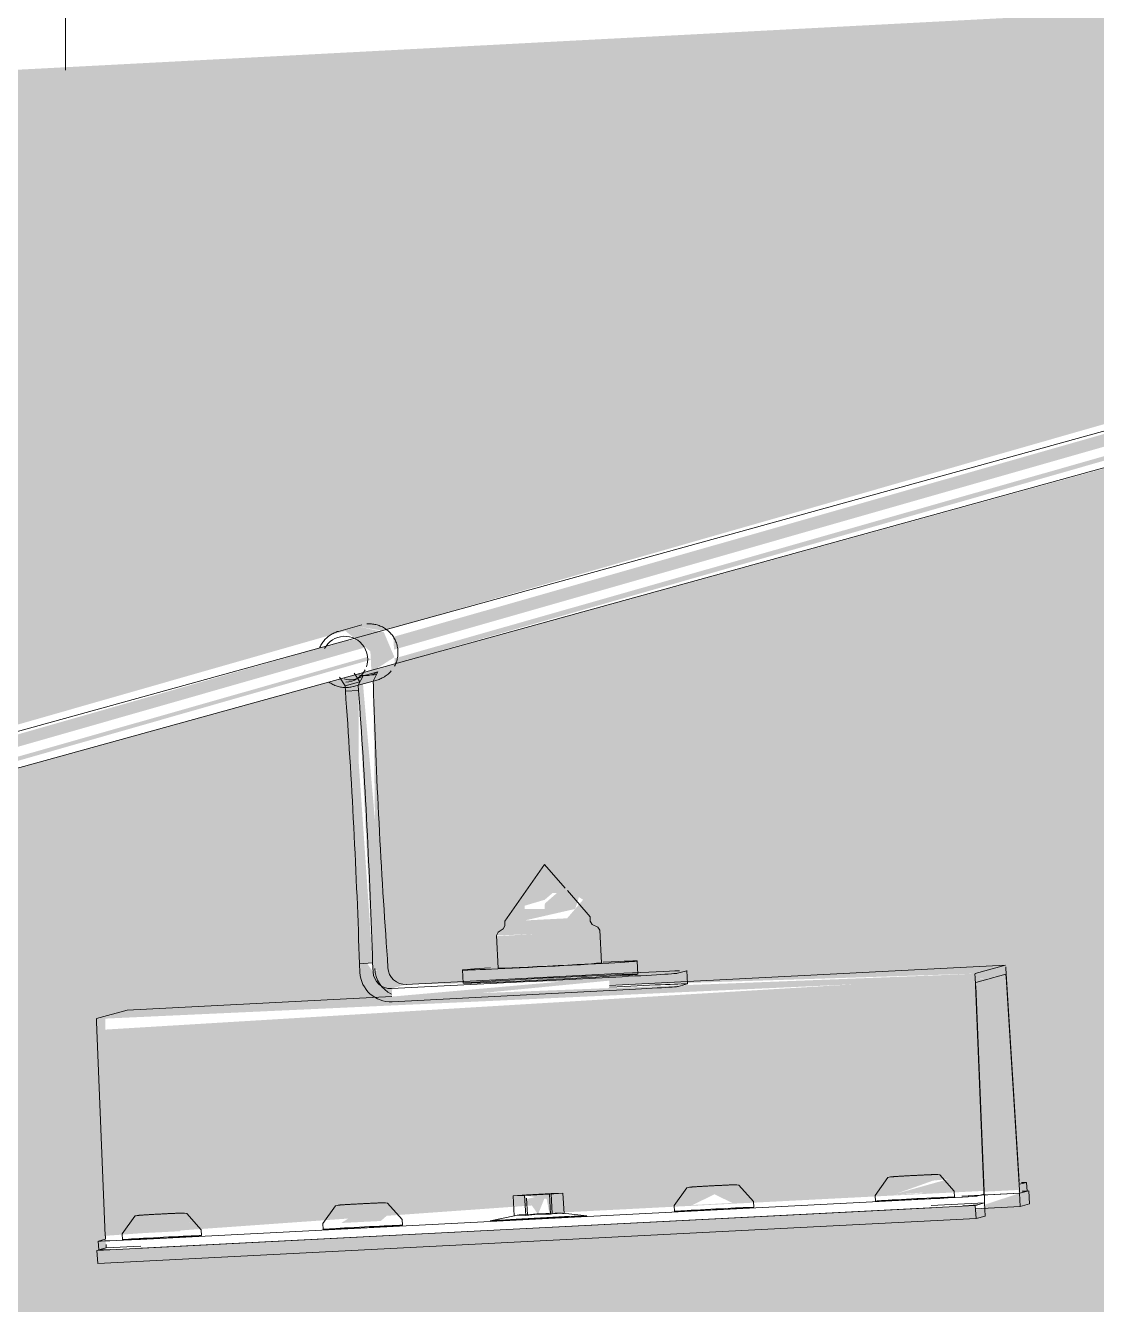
# Model space of a CAD drawing. Header units: millimetres. Extents: x -4612930 to -4329258, y -1064 to 30311.
# Drawn here: x -4403803.9 to -4403560.6, y 10963.9 to 11254.3 of the extents above; entities that cross this region are included whole.
import ezdxf

# ---------------------------------------------------------------- set-up
doc = ezdxf.new("R2010")
doc.units = ezdxf.units.MM
for name, color, linetype, lineweight in [('A-ROOF-PATT', 132, 'Continuous', 5), ('A-WALL-PATT', 111, 'Continuous', 5), ('Q-SPCQ', 91, 'Continuous', 5)]:
    doc.layers.add(name, color=color, linetype=linetype, lineweight=lineweight)

# ---------------------------------------------------------------- blocks, each defined once
blk = doc.blocks.new('Static Line_Sayfa_Metal Deck_Pan Mount - Up to 15 _ pitch - Max 2 Users-1848369-NORTH EAST')
at = {"layer": 'Q-SPCQ'}
h = blk.add_hatch(color=256, dxfattribs=at)
h.paths.add_polyline_path([(4293296.44, 10511.05), (4293532.94, 10578.53), (4293530.8, 10580.38), (4293527.11, 10579.82), (4293296.3, 10513.65), (4293296.4, 10511.83)])
h.paths.add_polyline_path([(4293538.36, 10577.89), (4293774.87, 10645.37), (4293772.73, 10647.21), (4293769.04, 10646.66), (4293538.22, 10580.77), (4293538.31, 10578.85)])
h.paths.add_polyline_path([(4293780.29, 10644.72), (4294016.79, 10712.21), (4294014.66, 10714.05), (4294010.97, 10713.5), (4293780.14, 10647.61), (4293780.25, 10645.59)])
h.paths.add_polyline_path([(4294022.22, 10711.56), (4294258.72, 10779.04), (4294256.58, 10780.89), (4294252.9, 10780.33), (4294022.07, 10714.38), (4294022.18, 10712.33)])
h.paths.add_polyline_path([(4294264.15, 10778.4), (4294500.65, 10845.88), (4294498.26, 10847.85), (4294494.83, 10847.17), (4294264.01, 10781.13), (4294264.11, 10779.07)])
h.paths.add_polyline_path([(4294506.08, 10845.23), (4294742.58, 10912.72), (4294740.23, 10914.67), (4294736.76, 10914.01), (4294505.94, 10847.88), (4294506.05, 10845.81)])
h.paths.add_polyline_path([(4294748, 10912.07), (4294984.51, 10979.55), (4294982.2, 10981.48), (4294978.68, 10980.84), (4294747.86, 10914.96), (4294747.98, 10912.55)])
h.paths.add_polyline_path([(4294989.93, 10978.91), (4295226.42, 11046.66), (4295224.17, 11048.3), (4295220.61, 11047.68), (4294989.78, 10981.79), (4294989.91, 10979.29)])
h.paths.add_polyline_path([(4295231.86, 11045.74), (4295468.35, 11113.4), (4295466.14, 11115.11), (4295462.54, 11114.52), (4295231.71, 11048.63), (4295231.85, 11046.03)])
h.paths.add_polyline_path([(4295473.79, 11112.58), (4295710.29, 11180.15), (4295708.11, 11181.93), (4295704.47, 11181.35), (4295473.64, 11115.47), (4295473.78, 11112.77)])
h.paths.add_polyline_path([(4295715.72, 11179.42), (4295952.21, 11247.06), (4295949.93, 11248.82), (4295946.4, 11248.19), (4295715.57, 11182.3), (4295715.71, 11179.51)])
h = blk.add_hatch(color=256, dxfattribs=at)
h.paths.add_polyline_path([(4293296.6, 10507.85), (4293533.1, 10575.41), (4293531.32, 10575.94), (4293296.53, 10509.17), (4293296.59, 10508.03)])
h.paths.add_polyline_path([(4293538.53, 10574.68), (4293775.03, 10642.25), (4293774.24, 10643.05), (4293538.46, 10576.01), (4293538.53, 10574.7)])
h.paths.add_polyline_path([(4293780.46, 10641.52), (4294016.96, 10709.09), (4294015.16, 10709.61), (4293780.39, 10642.84), (4293780.46, 10641.56)])
h.paths.add_polyline_path([(4294022.39, 10708.36), (4294258.88, 10775.92), (4294258.68, 10776.89), (4294022.34, 10709.18), (4294022.38, 10708.41)])
h.paths.add_polyline_path([(4294264.31, 10775.2), (4294500.81, 10842.76), (4294500.61, 10843.72), (4294264.27, 10776.08), (4294264.31, 10775.26)])
h.paths.add_polyline_path([(4294506.24, 10842.03), (4294742.74, 10909.6), (4294741.95, 10910.4), (4294506.19, 10842.98), (4294506.24, 10842.12)])
h.paths.add_polyline_path([(4294748.17, 10908.87), (4294984.67, 10976.44), (4294983.88, 10977.23), (4294748.12, 10909.88), (4294748.16, 10908.97)])
h.paths.add_polyline_path([(4294990.1, 10975.71), (4295226.6, 11043.27), (4295225.81, 11044.07), (4294990.04, 10976.78), (4294990.09, 10975.82)])
h.paths.add_polyline_path([(4295232.03, 11042.54), (4295468.51, 11110.29), (4295467.73, 11110.91), (4295231.97, 11043.68), (4295232.02, 11042.68)])
h.paths.add_polyline_path([(4295473.95, 11109.38), (4295710.45, 11177.04), (4295708.67, 11177.47), (4295473.89, 11110.58), (4295473.95, 11109.53)])
h.paths.add_polyline_path([(4295715.88, 11176.22), (4295952.38, 11243.78), (4295950.26, 11244.22), (4295715.82, 11177.48), (4295715.87, 11176.39)])
for points in [[(4295468.66, 11107.51), (4295473.88, 11110.86), (4295471.46, 11116.58), (4295465.68, 11117.82), (4295462.74, 11116.85), (4295468.42, 11112.18), (4295468.64, 11107.91)], [(4295469.03, 11039.41), (4295472.35, 11040.91), (4295466.74, 11104.79), (4295465.68, 11104.49), (4295469.02, 11039.66)], [(4295465.94, 11041.25), (4295468.93, 11041.41), (4295464.64, 11103.27), (4295462.74, 11103.17), (4295465.41, 11055.71)], [(4295497.45, 11040.24), (4295520.9, 11041.44), (4295520.52, 11048.85), (4295497.08, 11047.49), (4295497.45, 11040.32)], [(4295473.38, 11032.62), (4295522.66, 11037.4), (4295522.62, 11038.15), (4295473.33, 11033.78)], [(4295607.77, 10989.46), (4295615.88, 10989.87), (4295612.74, 11038.15), (4295605.81, 11037.8), (4295607.76, 10989.65)], [(4295587.27, 10988.78), (4295596.49, 10989.45), (4295599.75, 10992.33), (4295587.45, 10988.89)], [(4295506.51, 10984.34), (4295508.35, 10988.89), (4295504.05, 10987.83), (4295506.48, 10984.37)], [(4295541.64, 10986.45), (4295546.41, 10988.99), (4295543.82, 10987.83)], [(4295607.77, 10985.7), (4295616.08, 10986.13), (4295615.88, 10989.12), (4295607.77, 10986.44)], [(4295607.77, 10988.89), (4295609.5, 10988.89), (4295607.77, 10988.92)], [(4295406.46, 10973.14), (4295606.02, 10983.35), (4295605.86, 10986.34), (4295406.3, 10976.14)], [(4295461.81, 10982.36), (4295470.79, 10982.82), (4295474.29, 10985.91), (4295466.16, 10985.12)], [(4295416.18, 10980.03), (4295425.15, 10980.49), (4295428.65, 10983.58), (4295420.52, 10982.79)]]:
    blk.add_hatch(color=256, dxfattribs=at).paths.add_polyline_path(points)
h = blk.add_hatch(color=256, dxfattribs=at)
h.paths.add_polyline_path([(4295508.01, 11056.38), (4295505.5, 11059.03), (4295500.1, 11054.92)])
h.paths.add_polyline_path([(4295503.44, 11051.06), (4295514.96, 11053.69), (4295515.8, 11056.38), (4295512.33, 11058.63), (4295508.06, 11054.92), (4295508.01, 11053.71), (4295501.16, 11053.69)])
h = blk.add_hatch(color=256, dxfattribs=at)
h.paths.add_polyline_path([(4295408.2, 10979.45), (4295505.09, 10986.34), (4295503.47, 10988.64), (4295508.47, 10987.83), (4295509.08, 10984.61), (4295607.76, 10989.65), (4295605.79, 11038.23), (4295406.3, 11026.17), (4295408.2, 10979.49)])
h.paths.add_polyline_path([(4295416.18, 10980.03), (4295425.15, 10983.24), (4295427.76, 10982.79), (4295425.15, 10980.49), (4295420.52, 10980.25)])
h.paths.add_polyline_path([(4295461.81, 10982.36), (4295470.79, 10985.57), (4295473.4, 10985.12), (4295470.79, 10982.82), (4295466.16, 10982.59)])
h.paths.add_polyline_path([(4295541.64, 10986.45), (4295546.61, 10988.89), (4295550.62, 10986.91)])
h.paths.add_polyline_path([(4295587.27, 10988.78), (4295596.26, 10991.99), (4295599.75, 10992.33), (4295593.7, 10989.11), (4295589.47, 10988.89)])
for p, q in [((4295948.37, 11248.74), (4293287.07, 10513.51)), ((4293289.2, 10505.8), (4295950.5, 11241.03)), ((4295466.46, 11118.2), (4295461.14, 11116.73)), ((4295467.86, 11118.43), (4295467.6, 11118.41)), ((4295466.04, 11105.27), (4295464.75, 11107.26)), ((4295465.68, 11104.49), (4295466.76, 11106.61)), ((4295466.76, 11106.61), (4295470.11, 11107.54)), ((4295470.11, 11107.54), (4295469.03, 11105.42)), ((4295461.39, 11106.33), (4295462.68, 11104.34)), ((4295462.68, 11104.34), (4295466.04, 11105.27)), ((4295462.68, 11104.34), (4295462.74, 11103.17)), ((4295464.6, 11104.2), (4295469.92, 11105.67)), ((4295465.68, 11104.49), (4295469.03, 11105.42)), ((4295465.74, 11103.32), (4295465.68, 11104.49)), ((4295469.03, 11105.42), (4295469.09, 11104.25)), ((4295462.74, 11103.17), (4295465.74, 11103.32)), ((4295498.94, 11050.91), (4295507.99, 11063.81)), ((4295512.69, 11058.4), (4295507.99, 11063.81)), ((4295518.32, 11051.91), (4295513.17, 11057.84)), ((4295518.37, 11050.88), (4295518.32, 11051.91)), ((4295498.62, 11049.15), (4295497.44, 11048.38)), ((4295499, 11049.88), (4295498.62, 11049.15)), ((4295498.94, 11050.91), (4295499, 11049.88)), ((4295518.37, 11050.88), (4295518.82, 11050.19)), ((4295520.08, 11049.55), (4295518.82, 11050.19)), ((4295520.53, 11048.85), (4295520.08, 11049.55)), ((4295520.91, 11041.44), (4295520.53, 11048.85)), ((4295497.06, 11047.64), (4295497.44, 11048.38)), ((4295497.06, 11047.64), (4295497.44, 11040.23)), ((4295468.93, 11041.41), (4295465.94, 11041.25)), ((4295465.94, 11041.25), (4295466.04, 11039.26)), ((4295469.03, 11039.41), (4295468.93, 11041.41)), ((4295472.28, 11042.33), (4295472.39, 11040.34)), ((4295489.33, 11039.82), (4295489.48, 11036.82)), ((4295612.74, 11040.91), (4295522.72, 11036.31)), ((4295529.18, 11038.87), (4295529.03, 11041.86)), ((4295612.74, 11040.91), (4295605.79, 11038.99)), ((4295615.84, 10991.89), (4295612.82, 11040.17)), ((4295522.62, 11038.15), (4295473.23, 11035.62)), ((4295476.58, 11036.55), (4295525.98, 11039.07)), ((4295538.22, 11039.09), (4295540.31, 11039.66)), ((4295540.48, 11036.68), (4295540.33, 11039.67)), ((4295605.79, 11038.23), (4295607.76, 10989.65)), ((4295605.96, 11037.01), (4295612.78, 11038.9)), ((4295612.86, 11038.16), (4295615.88, 10989.87)), ((4295473.38, 11032.62), (4295522.78, 11035.15)), ((4295526.13, 11036.08), (4295522.74, 11035.9)), ((4295538.37, 11036.09), (4295540.47, 11036.67)), ((4295607.93, 10987.67), (4295605.96, 11036.25)), ((4295473.33, 11033.78), (4295413.18, 11030.7)), ((4295406.23, 11028.78), (4295413.18, 11030.7)), ((4295408.2, 10979.45), (4295406.23, 11028.02)), ((4295617.5, 10991.58), (4295615.92, 10991.15)), ((4295617.61, 10989.59), (4295617.51, 10991.59)), ((4295416.18, 10978.64), (4295595.78, 10987.83)), ((4295503.88, 10988.76), (4295500.89, 10988.56)), ((4295500.89, 10988.56), (4295503.47, 10988.64)), ((4295501.12, 10984.01), (4295500.89, 10988.56)), ((4295503.47, 10988.64), (4295509.08, 10988.93)), ((4295503.47, 10988.64), (4295503.71, 10984.09)), ((4295509.49, 10989.04), (4295503.88, 10988.76)), ((4295503.92, 10988.01), (4295504.11, 10984.2)), ((4295509.08, 10988.93), (4295512.18, 10989.13)), ((4295509.08, 10988.93), (4295509.32, 10984.35)), ((4295512.18, 10989.13), (4295509.49, 10989.04)), ((4295509.49, 10989.04), (4295509.72, 10984.46)), ((4295512.18, 10989.13), (4295512.42, 10984.52)), ((4295583.1, 10988.64), (4295583.17, 10987.32)), ((4295601.15, 10988.25), (4295601.08, 10989.56)), ((4295615.92, 10989.12), (4295602.77, 10988.45)), ((4295602.97, 10988.47), (4295615.96, 10989.13)), ((4295607.76, 10988.89), (4295606.18, 10988.46)), ((4295618.02, 10989.7), (4295615.92, 10989.12)), ((4295615.92, 10989.12), (4295616.08, 10986.13)), ((4295615.96, 10989.13), (4295617.6, 10989.59)), ((4295618.18, 10986.71), (4295618.02, 10989.7)), ((4295406.3, 10976.14), (4295605.86, 10986.34)), ((4295416.28, 10976.65), (4295595.88, 10985.83)), ((4295517.57, 10983.98), (4295512.12, 10984.56)), ((4295537.47, 10986.3), (4295537.53, 10984.99)), ((4295555.51, 10985.92), (4295555.44, 10987.23)), ((4295607.96, 10986.92), (4295595.86, 10986.3)), ((4295607.96, 10986.92), (4295605.86, 10986.34)), ((4295605.86, 10986.34), (4295606.02, 10983.35)), ((4295605.9, 10985.61), (4295616.08, 10986.13)), ((4295606.28, 10986.46), (4295607.93, 10986.91)), ((4295608.11, 10983.93), (4295607.96, 10986.92)), ((4295616.08, 10986.13), (4295618.18, 10986.71)), ((4295406.46, 10973.14), (4295606.02, 10983.35)), ((4295457.64, 10982.22), (4295457.71, 10980.91)), ((4295475.69, 10981.83), (4295475.62, 10983.15)), ((4295501.17, 10984.02), (4295495.64, 10982.85)), ((4295504.16, 10983.33), (4295501.17, 10983.13)), ((4295501.17, 10983.13), (4295503.75, 10983.22)), ((4295503.75, 10983.22), (4295509.36, 10983.51)), ((4295509.77, 10983.62), (4295504.16, 10983.33)), ((4295509.36, 10983.51), (4295512.46, 10983.71)), ((4295512.46, 10983.71), (4295509.77, 10983.62)), ((4295606.02, 10983.35), (4295608.11, 10983.93)), ((4295412, 10979.89), (4295412.07, 10978.57)), ((4295430.05, 10979.5), (4295429.98, 10980.81)), ((4295406.3, 10976.14), (4295408.4, 10976.72)), ((4295406.46, 10973.14), (4295406.3, 10976.14)), ((4295406.61, 10978.24), (4295406.71, 10976.25)), ((4295406.62, 10978.25), (4295408.2, 10978.69)), ((4295408.37, 10976.71), (4295406.72, 10976.25)), ((4295416.26, 10977.12), (4295408.4, 10976.72))]:
    blk.add_line(p, q, dxfattribs=at)
at = {"layer": 'Q-SPCQ', "flags": 128}
for points in [[(4295473.9, 11108.81), (4295474.02, 11109.05), (4295474.13, 11109.28), (4295474.23, 11109.52), (4295474.32, 11109.76), (4295474.4, 11110.01), (4295474.47, 11110.26), (4295474.54, 11110.51), (4295474.59, 11110.77), (4295474.63, 11111.02), (4295474.66, 11111.28), (4295474.68, 11111.54), (4295474.69, 11111.8), (4295474.69, 11112.06), (4295474.68, 11112.32), (4295474.66, 11112.58), (4295474.63, 11112.83), (4295474.59, 11113.09), (4295474.54, 11113.35), (4295474.48, 11113.6), (4295474.41, 11113.85), (4295474.32, 11114.09), (4295474.23, 11114.34), (4295474.13, 11114.58), (4295474.02, 11114.81), (4295473.9, 11115.04), (4295473.77, 11115.27), (4295473.64, 11115.49), (4295473.49, 11115.7), (4295473.34, 11115.91), (4295473.17, 11116.11), (4295473, 11116.31), (4295472.82, 11116.5), (4295472.64, 11116.68), (4295472.44, 11116.85), (4295472.24, 11117.02), (4295472.04, 11117.18), (4295471.82, 11117.33), (4295471.61, 11117.47), (4295471.38, 11117.6), (4295471.15, 11117.72), (4295470.92, 11117.83), (4295470.68, 11117.94), (4295470.44, 11118.03), (4295470.19, 11118.12), (4295469.94, 11118.19), (4295469.69, 11118.26), (4295469.44, 11118.31), (4295469.18, 11118.36), (4295468.92, 11118.39), (4295468.66, 11118.42), (4295468.4, 11118.43), (4295468.14, 11118.43), (4295467.88, 11118.43), (4295467.86, 11118.43)], [(4295461.14, 11116.73), (4295460.89, 11116.66), (4295460.65, 11116.57), (4295460.4, 11116.48), (4295460.17, 11116.37), (4295459.93, 11116.26), (4295459.7, 11116.14), (4295459.48, 11116.01), (4295459.26, 11115.87), (4295459.04, 11115.72), (4295458.84, 11115.56), (4295458.64, 11115.39), (4295458.44, 11115.22), (4295458.25, 11115.04), (4295458.07, 11114.85), (4295457.9, 11114.65), (4295457.74, 11114.45), (4295457.58, 11114.24), (4295457.44, 11114.03), (4295457.3, 11113.81), (4295457.17, 11113.58), (4295457.05, 11113.35), (4295456.94, 11113.12), (4295456.84, 11112.88)], [(4295469.92, 11105.67), (4295470.17, 11105.74), (4295470.42, 11105.83), (4295470.66, 11105.92), (4295470.9, 11106.02), (4295471.13, 11106.14), (4295471.36, 11106.26), (4295471.59, 11106.39), (4295471.81, 11106.53), (4295472.02, 11106.68), (4295472.23, 11106.84), (4295472.43, 11107), (4295472.62, 11107.18), (4295472.81, 11107.36), (4295472.99, 11107.55), (4295473.16, 11107.74)], [(4295459.03, 11105.22), (4295459.24, 11105.07), (4295459.46, 11104.93), (4295459.68, 11104.8), (4295459.91, 11104.68), (4295460.15, 11104.56), (4295460.38, 11104.46), (4295460.63, 11104.36), (4295460.87, 11104.28), (4295461.12, 11104.2), (4295461.37, 11104.14), (4295461.63, 11104.08), (4295461.88, 11104.04), (4295462.14, 11104.01), (4295462.4, 11103.98), (4295462.66, 11103.97), (4295462.92, 11103.96), (4295463.18, 11103.97), (4295463.2, 11103.97)], [(4295463.2, 11103.97), (4295463.46, 11103.99), (4295463.72, 11104.02), (4295463.98, 11104.06), (4295464.24, 11104.11), (4295464.49, 11104.17), (4295464.6, 11104.2)], [(4295601.08, 10989.56), (4295597.79, 10993.3), (4295597.32, 10993.36), (4295597.15, 10993.37), (4295597.04, 10993.37), (4295596.96, 10993.37), (4295596.88, 10993.37), (4295596.81, 10993.37), (4295596.73, 10993.37), (4295596.65, 10993.36), (4295596.57, 10993.36), (4295596.48, 10993.36), (4295596.38, 10993.36), (4295596.28, 10993.35), (4295596.17, 10993.35), (4295596.05, 10993.34), (4295595.93, 10993.34), (4295595.81, 10993.33), (4295595.68, 10993.33), (4295595.54, 10993.32), (4295595.39, 10993.32), (4295595.25, 10993.31), (4295595.09, 10993.3), (4295594.93, 10993.3), (4295594.77, 10993.29), (4295594.6, 10993.28), (4295594.43, 10993.27), (4295594.25, 10993.27), (4295594.07, 10993.26), (4295593.89, 10993.25), (4295593.7, 10993.24), (4295593.52, 10993.23), (4295593.32, 10993.22), (4295593.13, 10993.21), (4295592.93, 10993.2), (4295592.74, 10993.19), (4295592.54, 10993.18), (4295592.34, 10993.17), (4295592.14, 10993.16), (4295591.94, 10993.15), (4295591.74, 10993.14), (4295591.54, 10993.13), (4295591.34, 10993.12), (4295591.14, 10993.11), (4295590.94, 10993.1), (4295590.74, 10993.09), (4295590.55, 10993.08), (4295590.35, 10993.07), (4295590.16, 10993.06), (4295589.98, 10993.05), (4295589.79, 10993.04), (4295589.61, 10993.03), (4295589.43, 10993.02), (4295589.26, 10993.01), (4295589.09, 10993), (4295588.92, 10992.99), (4295588.76, 10992.98), (4295588.6, 10992.97), (4295588.45, 10992.96), (4295588.31, 10992.95), (4295588.17, 10992.94), (4295588.03, 10992.93), (4295587.9, 10992.93), (4295587.78, 10992.92), (4295587.66, 10992.91), (4295587.55, 10992.9), (4295587.44, 10992.9), (4295587.34, 10992.89), (4295587.25, 10992.88), (4295587.16, 10992.88), (4295587.08, 10992.87), (4295587, 10992.86), (4295586.93, 10992.86), (4295586.85, 10992.85), (4295586.78, 10992.84), (4295586.69, 10992.83), (4295586.56, 10992.82), (4295586.31, 10992.77), (4295586.04, 10992.71)], [(4295537.47, 10986.3), (4295540.35, 10990.36), (4295540.4, 10990.37)], [(4295555.44, 10987.23), (4295552.15, 10990.97), (4295551.69, 10991.03), (4295551.51, 10991.03), (4295551.4, 10991.03), (4295551.32, 10991.03), (4295551.24, 10991.03), (4295551.17, 10991.03), (4295551.09, 10991.03), (4295551.01, 10991.03), (4295550.93, 10991.03), (4295550.84, 10991.02), (4295550.74, 10991.02), (4295550.64, 10991.02), (4295550.53, 10991.01), (4295550.42, 10991.01), (4295550.3, 10991), (4295550.17, 10991), (4295550.04, 10990.99), (4295549.9, 10990.99), (4295549.76, 10990.98), (4295549.61, 10990.98), (4295549.45, 10990.97), (4295549.29, 10990.96), (4295549.13, 10990.96), (4295548.96, 10990.95), (4295548.79, 10990.94), (4295548.62, 10990.93), (4295548.44, 10990.92), (4295548.25, 10990.91), (4295548.07, 10990.91), (4295547.88, 10990.9), (4295547.69, 10990.89), (4295547.49, 10990.88), (4295547.3, 10990.87), (4295547.1, 10990.86), (4295546.9, 10990.85), (4295546.7, 10990.84), (4295546.5, 10990.83), (4295546.3, 10990.82), (4295546.1, 10990.81), (4295545.9, 10990.8), (4295545.7, 10990.79), (4295545.5, 10990.78), (4295545.3, 10990.77), (4295545.1, 10990.76), (4295544.91, 10990.74), (4295544.72, 10990.73), (4295544.53, 10990.72), (4295544.34, 10990.71), (4295544.15, 10990.7), (4295543.97, 10990.69), (4295543.79, 10990.68), (4295543.62, 10990.67), (4295543.45, 10990.66), (4295543.28, 10990.65), (4295543.12, 10990.64), (4295542.97, 10990.63), (4295542.81, 10990.63), (4295542.67, 10990.62), (4295542.53, 10990.61), (4295542.39, 10990.6), (4295542.26, 10990.59), (4295542.14, 10990.58), (4295542.02, 10990.58), (4295541.91, 10990.57), (4295541.81, 10990.56), (4295541.71, 10990.55), (4295541.61, 10990.55), (4295541.52, 10990.54), (4295541.44, 10990.53), (4295541.36, 10990.53), (4295541.29, 10990.52), (4295541.22, 10990.52), (4295541.14, 10990.51), (4295541.05, 10990.5), (4295540.92, 10990.48), (4295540.67, 10990.44), (4295540.4, 10990.37)], [(4295583.1, 10988.64), (4295585.99, 10992.69), (4295586.04, 10992.71)], [(4295429.98, 10980.81), (4295426.69, 10984.55), (4295426.22, 10984.61), (4295426.05, 10984.62), (4295425.94, 10984.62), (4295425.86, 10984.62), (4295425.78, 10984.62), (4295425.71, 10984.62), (4295425.63, 10984.61), (4295425.55, 10984.61), (4295425.47, 10984.61), (4295425.38, 10984.61), (4295425.28, 10984.6), (4295425.18, 10984.6), (4295425.07, 10984.6), (4295424.95, 10984.59), (4295424.83, 10984.59), (4295424.71, 10984.58), (4295424.58, 10984.58), (4295424.44, 10984.57), (4295424.29, 10984.57), (4295424.15, 10984.56), (4295423.99, 10984.55), (4295423.83, 10984.55), (4295423.67, 10984.54), (4295423.5, 10984.53), (4295423.33, 10984.52), (4295423.15, 10984.51), (4295422.97, 10984.51), (4295422.79, 10984.5), (4295422.6, 10984.49), (4295422.42, 10984.48), (4295422.22, 10984.47), (4295422.03, 10984.46), (4295421.83, 10984.45), (4295421.64, 10984.44), (4295421.44, 10984.43), (4295421.24, 10984.42), (4295421.04, 10984.41), (4295420.84, 10984.4), (4295420.64, 10984.39), (4295420.44, 10984.38), (4295420.24, 10984.37), (4295420.04, 10984.36), (4295419.84, 10984.35), (4295419.64, 10984.34), (4295419.45, 10984.33), (4295419.25, 10984.32), (4295419.06, 10984.31), (4295418.88, 10984.3), (4295418.69, 10984.29), (4295418.51, 10984.28), (4295418.33, 10984.27), (4295418.16, 10984.26), (4295417.99, 10984.25), (4295417.82, 10984.24), (4295417.66, 10984.23), (4295417.5, 10984.22), (4295417.35, 10984.21), (4295417.21, 10984.2), (4295417.07, 10984.19), (4295416.93, 10984.18), (4295416.8, 10984.17), (4295416.68, 10984.17), (4295416.56, 10984.16), (4295416.45, 10984.15), (4295416.34, 10984.14), (4295416.24, 10984.14), (4295416.15, 10984.13), (4295416.06, 10984.12), (4295415.98, 10984.12), (4295415.9, 10984.11), (4295415.83, 10984.1), (4295415.75, 10984.1), (4295415.68, 10984.09), (4295415.59, 10984.08), (4295415.46, 10984.06), (4295415.21, 10984.02), (4295414.94, 10983.96)], [(4295457.64, 10982.22), (4295460.53, 10986.28), (4295460.58, 10986.29)], [(4295475.62, 10983.15), (4295472.33, 10986.88), (4295471.86, 10986.94), (4295471.69, 10986.95), (4295471.58, 10986.95), (4295471.5, 10986.95), (4295471.42, 10986.95), (4295471.35, 10986.95), (4295471.27, 10986.95), (4295471.19, 10986.95), (4295471.1, 10986.94), (4295471.01, 10986.94), (4295470.92, 10986.94), (4295470.82, 10986.93), (4295470.71, 10986.93), (4295470.59, 10986.93), (4295470.47, 10986.92), (4295470.35, 10986.92), (4295470.21, 10986.91), (4295470.08, 10986.91), (4295469.93, 10986.9), (4295469.78, 10986.89), (4295469.63, 10986.89), (4295469.47, 10986.88), (4295469.31, 10986.87), (4295469.14, 10986.86), (4295468.97, 10986.86), (4295468.79, 10986.85), (4295468.61, 10986.84), (4295468.43, 10986.83), (4295468.24, 10986.82), (4295468.05, 10986.81), (4295467.86, 10986.8), (4295467.67, 10986.8), (4295467.47, 10986.79), (4295467.28, 10986.78), (4295467.08, 10986.77), (4295466.88, 10986.76), (4295466.68, 10986.75), (4295466.48, 10986.73), (4295466.27, 10986.72), (4295466.07, 10986.71), (4295465.87, 10986.7), (4295465.67, 10986.69), (4295465.48, 10986.68), (4295465.28, 10986.67), (4295465.08, 10986.66), (4295464.89, 10986.65), (4295464.7, 10986.64), (4295464.51, 10986.63), (4295464.33, 10986.62), (4295464.15, 10986.61), (4295463.97, 10986.6), (4295463.8, 10986.59), (4295463.63, 10986.58), (4295463.46, 10986.57), (4295463.3, 10986.56), (4295463.14, 10986.55), (4295462.99, 10986.54), (4295462.84, 10986.53), (4295462.7, 10986.53), (4295462.57, 10986.52), (4295462.44, 10986.51), (4295462.32, 10986.5), (4295462.2, 10986.49), (4295462.09, 10986.49), (4295461.98, 10986.48), (4295461.88, 10986.47), (4295461.79, 10986.46), (4295461.7, 10986.46), (4295461.62, 10986.45), (4295461.54, 10986.45), (4295461.47, 10986.44), (4295461.39, 10986.43), (4295461.31, 10986.43), (4295461.22, 10986.42), (4295461.1, 10986.4), (4295460.85, 10986.35), (4295460.58, 10986.29)], [(4295412, 10979.89), (4295414.89, 10983.94), (4295414.94, 10983.96)]]:
    blk.add_lwpolyline(points, dxfattribs=at)
at = {"layer": 'Q-SPCQ'}
for centre, major_axis, ratio, start_param, end_param in [((4295462.6, 11110.39), (-1.39, 5.03), 0.999054, 6.064948, 7.101546), ((4295462.6, 11110.39), (-1.39, 5.03), 0.999054, 5.01775, 6.064948), ((4295462.6, 11110.39), (-1.39, 5.03), 0.999054, 4.114666, 4.97792), ((4295463.84, 11111.07), (-1.42, 5.14), 0.999054, 2.606455, 3.451522), ((4295462.6, 11110.39), (-1.39, 5.03), 0.999054, 2.923355, 3.970553), ((4295467.19, 11112), (-1.42, 5.14), 0.999054, 2.606455, 3.451522), ((4295468.47, 11112.01), (-1.39, 5.03), 0.999054, 2.923355, 3.141593), ((4295473.32, 11074.02), (-3.58, 69.91), 0.042464, 1.121439, 2.039005), ((4295461.71, 11071.48), (-3.58, 69.91), 0.042464, 4.263032, 5.180598), ((4295464.7, 11071.64), (-3.58, 69.91), 0.042464, 4.263032, 5.180598), ((4295476.38, 11040.54), (-1.86, 6.75), 0.999054, 1.352559, 2.399756), ((4295476.38, 11040.54), (-1.07, 3.86), 0.999054, 1.352559, 2.923355), ((4295509.18, 11040.84), (19.85, 1.02), 0.009417, 3.099114, 6.240706), ((4295509.18, 11040.84), (19.85, 1.02), 0.009417, 2.313715, 3.099114), ((4295509.18, 11040.84), (11.73, 0.6), 0.009417, 3.099114, 6.240706), ((4295509.18, 11040.84), (19.85, 1.02), 0.009417, 6.240706, 7.195383), ((4295612.79, 11039.91), (-0.051, 0.999), 0.042464, 4.973974, 5.41352), ((4295473.02, 11039.61), (-1.86, 6.75), 0.999054, 1.352559, 2.923355), ((4295473.02, 11039.61), (-1.07, 3.86), 0.999054, 1.352559, 2.923355), ((4295509.33, 11037.84), (19.85, 1.02), 0.009417, 3.099114, 6.240706), ((4295509.33, 11037.84), (19.85, 1.02), 0.009417, 6.240706, 9.382299), ((4295523.25, 11038.32), (14.98, 0.77), 0.009417, 4.66991, 6.240706), ((4295525.35, 11038.9), (14.98, 0.77), 0.009417, 0.48112, 1.528317), ((4295605.84, 11037.99), (-0.051, 0.999), 0.042464, 0.009426, 1.328063), ((4295606.01, 11036.01), (-0.051, 0.999), 0.042464, 0.009426, 0.229199), ((4295612.83, 11037.9), (-0.051, 0.999), 0.042464, 4.973974, 6.283185), ((4295523.4, 11035.32), (14.98, 0.77), 0.009417, 4.66991, 6.240706), ((4295525.5, 11035.9), (14.98, 0.77), 0.009417, 6.240706, 7.811503), ((4295406.28, 11027.79), (-0.051, 0.999), 0.042464, 0.229199, 1.328063), ((4295615.87, 10992.15), (-0.051, 0.999), 0.042464, 2.931246, 3.141593), ((4295607.52, 10991.07), (9.99, 0.51), 0.009417, 6.240706, 6.764305), ((4295592.16, 10987.79), (8.99, 0.46), 0.009417, 3.099114, 6.240706), ((4295592.16, 10987.79), (8.99, 0.46), 0.009417, 6.240706, 9.382299), ((4295596.2, 10987.95), (9.99, 0.51), 0.009417, 4.66991, 6.240706), ((4295607.71, 10989.89), (-0.051, 0.999), 0.042464, 3.370791, 4.469655), ((4295607.88, 10987.91), (-0.051, 0.999), 0.042464, 3.151019, 4.469655), ((4295615.91, 10990.13), (-0.051, 0.999), 0.042464, 1.832382, 2.931246), ((4295607.62, 10989.08), (9.99, 0.51), 0.009417, 6.240706, 6.764305), ((4295546.52, 10985.45), (8.99, 0.46), 0.009417, 3.099114, 6.240706), ((4295546.52, 10985.45), (8.99, 0.46), 0.009417, 6.240706, 9.382299), ((4295596.3, 10985.95), (9.99, 0.51), 0.009417, 5.455308, 6.240706), ((4295466.7, 10981.37), (8.99, 0.46), 0.009417, 3.099114, 6.240706), ((4295466.7, 10981.37), (8.99, 0.46), 0.009417, 6.240706, 9.382299), ((4295506.61, 10983.41), (10.99, 0.57), 0.009417, 3.099114, 6.240706), ((4295506.61, 10983.41), (10.99, 0.57), 0.009417, 6.240706, 9.382299), ((4295408.15, 10979.68), (-0.051, 0.999), 0.042464, 3.370791, 4.469655), ((4295421.06, 10979.03), (8.99, 0.46), 0.009417, 3.099114, 6.240706), ((4295421.06, 10979.03), (8.99, 0.46), 0.009417, 6.240706, 9.382299), ((4295416.6, 10978.76), (9.99, 0.51), 0.009417, 3.099114, 4.66991), ((4295416.7, 10976.76), (9.99, 0.51), 0.009417, 3.099114, 3.884512), ((4295408.32, 10977.7), (-0.051, 0.999), 0.042464, 3.151019, 4.469655)]:
    blk.add_ellipse(centre, major_axis=major_axis, ratio=ratio, start_param=start_param, end_param=end_param, dxfattribs=at)
for points in [[(4295512.42, 10984.52), (4295511.9, 10984.57), (4295510.86, 10984.59), (4295509.83, 10984.46), (4295509.32, 10984.35)], [(4295509.72, 10984.46), (4295510.17, 10984.55), (4295511.06, 10984.65), (4295511.97, 10984.59), (4295512.42, 10984.52)], [(4295501.12, 10984.01), (4295501.62, 10984.12), (4295502.61, 10984.27), (4295503.61, 10984.25), (4295504.11, 10984.2)], [(4295503.71, 10984.09), (4295503.27, 10984.15), (4295502.41, 10984.21), (4295501.55, 10984.1), (4295501.12, 10984.01)], [(4295509.32, 10984.35), (4295508.38, 10984.38), (4295506.5, 10984.38), (4295504.64, 10984.21), (4295503.71, 10984.09)], [(4295504.11, 10984.2), (4295505.04, 10984.32), (4295506.91, 10984.49), (4295508.78, 10984.5), (4295509.72, 10984.46)]]:
    blk.add_open_spline(points, degree=3, dxfattribs=at)

msp = doc.modelspace()

# ---------------------------------------------------------------- hatches: boundary and pattern name
at = {"layer": 'A-ROOF-PATT'}
h = msp.add_hatch(dxfattribs=at)
h.set_pattern_fill('FP_164', color=256, style=0, pattern_type=2)
h.set_pattern_definition([(3.05, (-8687274.0906, -226018.123), (-59.9198678984, -0.0001809275), [])])
h.paths.add_polyline_path([(-4420938.25, 9462.05), (-4394296, 10866.67), (-4390148.46, 11181.06), (-4386730.62, 11362.94), (-4386730.62, 11371.18), (-4392008.36, 11099.1), (-4393113.72, 11191.54), (-4393570.2, 11217.27), (-4393684.5, 11211.19), (-4393684.5, 11207.58), (-4393786.07, 11202.19), (-4393870.97, 11203.47), (-4393870.97, 11253.77), (-4393952.64, 11239.31), (-4393960.46, 11233.29), (-4393979.62, 11227.35), (-4393998.26, 11226.59), (-4394085.29, 11228.29), (-4394098.16, 11233.94), (-4394108.03, 11241.77), (-4394116.67, 11254.33), (-4394123.04, 11267.69), (-4394283.38, 11239.31), (-4394291.2, 11233.29), (-4394310.36, 11227.35), (-4394329, 11226.59), (-4394416.03, 11228.29), (-4394428.9, 11233.94), (-4394438.77, 11241.77), (-4394446.28, 11251.59), (-4394452.29, 11271.56), (-4394451.86, 11284.9), (-4394451.25, 11289.53), (-4394446.28, 11301.59), (-4394438.36, 11311.94), (-4394428.04, 11319.89), (-4394416.03, 11324.88), (-4394403.14, 11326.59), (-4394351.53, 11328.79), (-4394164.16, 11361.95), (-4394164.16, 11503.7), (-4398948.33, 11502.07), (-4402998.58, 11286.53), (-4402993.82, 11243.19), (-4403004.32, 11242.7), (-4403006.86, 11286.09), (-4405609.42, 11149.87), (-4405639.06, 11148.69), (-4405869.21, 11136.07), (-4420828.6, 9474.23)])
h.paths.add_polyline_path([(-4406258.15, 10300.91), (-4406258.3, 10306.94), (-4406235.16, 10313.3), (-4406213.4, 10316.43), (-4406197.79, 10360.66), (-4406176.89, 10366.43), (-4406032.47, 10373.82), (-4406011.71, 10324.73), (-4405968.9, 10326.92), (-4405968.9, 10323.88), (-4405974.15, 10321.44), (-4405974.04, 10319.42), (-4405991.85, 10316.74), (-4405991.73, 10314.53), (-4406036.64, 10312.24), (-4406038.1, 10318.34), (-4406057.56, 10364.32), (-4406176.6, 10357.15), (-4406192.51, 10311.97), (-4406195.6, 10309.09), (-4406197.79, 10307.98), (-4406213.36, 10305.41), (-4406213.4, 10303.19), (-4406215.65, 10303.08)])
h.paths.add_polyline_path([(-4406141.19, 10369.96), (-4406127.5, 10374.31), (-4406127.92, 10382.53), (-4406107.01, 10383.11), (-4406106.46, 10372.59), (-4406127.92, 10370.78)])
h.paths.add_polyline_path([(-4405964.83, 10371.61), (-4405962.88, 10375.18), (-4405963.07, 10377.44), (-4405963.11, 10427.25), (-4405758.43, 10436.63), (-4405755.41, 10384.58), (-4405763.51, 10384.17), (-4405765.27, 10381.82), (-4405906.26, 10374.6)])
h.paths.add_polyline_path([(-4406144.95, 10392.78), (-4406149.93, 10392.53), (-4406148.34, 10439.9), (-4406143.35, 10440.15), (-4406143.35, 10413.73), (-4406143.95, 10405.88)])
h.paths.add_polyline_path([(-4406144.33, 10372.8), (-4406143.35, 10407.95), (-4406141.21, 10406.06), (-4406140.65, 10373.82), (-4406141.19, 10373.67)])
h.paths.add_polyline_path([(-4406128.33, 10384.68), (-4406123.03, 10390.47), (-4406113.38, 10392.1), (-4406109.09, 10390.85), (-4406109.09, 10386.22), (-4406125.54, 10384.81)])
h.paths.add_polyline_path([(-4405965.05, 10427.25), (-4405957.99, 10429.18), (-4405897.9, 10434.13), (-4405894.7, 10435.01), (-4405848.66, 10436.61), (-4405848.51, 10434.78), (-4405958.11, 10427.61)])
h.paths.add_polyline_path([(-4405902.25, 10437.88), (-4405903.65, 10439.81), (-4405905.35, 10439.72), (-4405905.55, 10501.79), (-4405903.62, 10503.51), (-4405902.25, 10503.89), (-4405901.33, 10438.13)])
h.paths.add_polyline_path([(-4405523.58, 10504.3), (-4405656.03, 10499.09), (-4405655.97, 10500.97), (-4405652.77, 10501.85), (-4405606.74, 10503.45), (-4405606.58, 10501.61), (-4405523.57, 10504.3)])
h.paths.add_polyline_path([(-4405722.9, 10438.44), (-4405720.96, 10442.02), (-4405721.14, 10444.28), (-4405721.19, 10494.09), (-4405516.5, 10503.46), (-4405513.48, 10451.42), (-4405521.58, 10451.01), (-4405523.34, 10448.65), (-4405664.33, 10441.44)])
h.paths.add_polyline_path([(-4405873.83, 10438.71), (-4405874.21, 10446.12), (-4405850.75, 10447.04), (-4405850.38, 10439.91), (-4405871.13, 10438.78)])
h.paths.add_polyline_path([(-4405871.18, 10453.38), (-4405865.41, 10457.09), (-4405863.28, 10454.85), (-4405871.13, 10453.39)])
h.paths.add_polyline_path([(-4405867.84, 10449.53), (-4405867.84, 10452.87), (-4405863.25, 10454.24), (-4405862.98, 10455), (-4405858.95, 10457.09), (-4405854.53, 10454.24), (-4405858.17, 10450.03), (-4405863.28, 10449.76)])
h.paths.add_polyline_path([(-4405660.32, 10504.71), (-4405660.98, 10506.68), (-4405663.5, 10508.82), (-4405663.62, 10568.63), (-4405662.62, 10570.09), (-4405660.32, 10570.72), (-4405659.4, 10504.97)])
h.paths.add_polyline_path([(-4405281.65, 10571.13), (-4405285.87, 10570.92), (-4405414.1, 10565.92), (-4405414.04, 10567.8), (-4405408.92, 10568.78), (-4405364.81, 10570.29), (-4405364.65, 10568.45), (-4405281.64, 10571.13)])
h.paths.add_polyline_path([(-4405480.97, 10505.28), (-4405479.03, 10508.86), (-4405479.22, 10511.11), (-4405479.26, 10560.93), (-4405274.57, 10570.3), (-4405271.55, 10518.26), (-4405469.87, 10505.85)])
h.paths.add_polyline_path([(-4405631.9, 10505.54), (-4405632.29, 10512.95), (-4405608.72, 10511.83), (-4405608.46, 10506.74), (-4405629.2, 10505.61)])
h.paths.add_polyline_path([(-4405906.63, 10505.74), (-4405909.6, 10506.97), (-4405913.15, 10507.64), (-4405913.33, 10511.23), (-4405907.03, 10514.54), (-4405906, 10516.18), (-4405900.56, 10515.42), (-4405897.64, 10516.05), (-4405666.61, 10582.16), (-4405663.68, 10583.13), (-4405658.63, 10582.26), (-4405655.72, 10582.89), (-4405424.68, 10648.99), (-4405421.75, 10649.96), (-4405416.7, 10649.1), (-4405413.79, 10649.73), (-4405182.76, 10715.83), (-4405179.82, 10716.8), (-4405174.77, 10715.93), (-4405171.86, 10716.56), (-4404938.12, 10781.28), (-4404941.03, 10782.77), (-4404932.84, 10782.77), (-4404929.6, 10783.49), (-4404696.19, 10848.12), (-4404699.1, 10849.61), (-4404690.92, 10849.61), (-4404687.67, 10850.33), (-4404454.26, 10914.96), (-4404457.18, 10916.44), (-4404448.99, 10916.44), (-4404445.74, 10917.17), (-4404212.34, 10981.79), (-4404215.25, 10983.28), (-4404207.06, 10983.28), (-4404203.81, 10984), (-4403973.11, 11050.01), (-4403970.18, 11050.99), (-4403965.13, 11050.12), (-4403962.22, 11050.75), (-4403731.19, 11116.85), (-4403728.25, 11117.82), (-4403723.2, 11116.96), (-4403720.29, 11117.58), (-4403489.26, 11183.69), (-4403486.33, 11184.66), (-4403481.28, 11183.79), (-4403478.36, 11184.42), (-4403244.71, 11249.18), (-4403244.71, 11251.41), (-4403239.35, 11250.63), (-4403236.33, 11247.06), (-4403236.1, 11242.65), (-4405902.72, 10507.7), (-4405904.96, 10510.45), (-4405906.59, 10505.85)])
h.paths.add_polyline_path([(-4405279.66, 10511.8), (-4405279.66, 10511.8), (-4405279.66, 10517.84)])
h.paths.add_polyline_path([(-4405629.25, 10520.22), (-4405623.48, 10523.93), (-4405621.35, 10521.69), (-4405624.67, 10521.07)])
h.paths.add_polyline_path([(-4405625.92, 10516.37), (-4405625.92, 10519.71), (-4405621.33, 10521.07), (-4405621.05, 10521.84), (-4405617.02, 10523.93), (-4405612.6, 10521.07), (-4405616.24, 10516.86), (-4405621.35, 10516.6)])
h.paths.add_polyline_path([(-4405418.4, 10571.55), (-4405419.79, 10573.48), (-4405421.49, 10573.4), (-4405421.52, 10632.88), (-4405420.69, 10636.93), (-4405418.4, 10637.56), (-4405417.47, 10571.81)])
h.paths.add_polyline_path([(-4405039.73, 10637.97), (-4405172.18, 10632.88), (-4405172.12, 10634.64), (-4405168.92, 10635.52), (-4405122.88, 10637.12), (-4405122.73, 10635.29), (-4405039.72, 10637.97)])
h.paths.add_polyline_path([(-4405239.04, 10572.12), (-4405237.1, 10575.69), (-4405237.29, 10577.95), (-4405237.33, 10627.76), (-4405032.64, 10637.14), (-4405029.62, 10585.1), (-4405037.73, 10584.68), (-4405039.48, 10582.33), (-4405180.47, 10575.11)])
h.paths.add_polyline_path([(-4405389.98, 10572.38), (-4405390.36, 10579.79), (-4405366.9, 10580.72), (-4405366.53, 10573.58), (-4405387.27, 10572.45)])
h.paths.add_polyline_path([(-4405387.33, 10587.06), (-4405381.55, 10590.77), (-4405379.42, 10588.53), (-4405382.74, 10587.91)])
h.paths.add_polyline_path([(-4405383.99, 10583.2), (-4405383.99, 10586.55), (-4405379.4, 10587.91), (-4405379.13, 10588.68), (-4405375.1, 10590.77), (-4405370.67, 10587.91), (-4405374.31, 10583.7), (-4405379.42, 10583.44)])
h.paths.add_polyline_path([(-4405176.47, 10638.39), (-4405178.78, 10640.27), (-4405179.56, 10640.23), (-4405179.76, 10702.3), (-4405178.76, 10703.77), (-4405176.46, 10704.25), (-4405175.55, 10638.64)])
h.paths.add_polyline_path([(-4404797.79, 10704.8), (-4404802.01, 10704.59), (-4404930.25, 10699.6), (-4404930.19, 10701.48), (-4404926.99, 10702.36), (-4404880.95, 10703.96), (-4404880.8, 10702.13), (-4404797.78, 10704.81)])
h.paths.add_polyline_path([(-4404997.11, 10638.96), (-4404995.17, 10642.53), (-4404995.36, 10644.79), (-4404995.4, 10694.6), (-4404790.71, 10703.97), (-4404787.69, 10651.93), (-4404948.63, 10641.44)])
h.paths.add_polyline_path([(-4405148.05, 10639.22), (-4405148.43, 10646.63), (-4405124.97, 10647.55), (-4405124.6, 10640.42), (-4405145.34, 10639.29)])
h.paths.add_polyline_path([(-4404795.8, 10645.48), (-4404795.8, 10645.48), (-4404795.8, 10651.52)])
h.paths.add_polyline_path([(-4405145.4, 10653.89), (-4405138.39, 10656.31), (-4405137.49, 10655.36), (-4405140.81, 10654.75)])
h.paths.add_polyline_path([(-4405142.06, 10650.04), (-4405142.06, 10653.39), (-4405137.47, 10654.75), (-4405135.66, 10656.31), (-4405131.17, 10656.31), (-4405128.75, 10654.75), (-4405132.38, 10650.54), (-4405137.49, 10650.28)])
h.paths.add_polyline_path([(-4404934.54, 10705.23), (-4404935.93, 10707.16), (-4404937.64, 10707.07), (-4404937.83, 10769.14), (-4404936.83, 10770.6), (-4404934.54, 10771.23), (-4404933.62, 10705.48)])
h.paths.add_polyline_path([(-4404555.86, 10771.64), (-4404560.09, 10771.43), (-4404688.32, 10766.43), (-4404688.26, 10768.31), (-4404685.06, 10769.2), (-4404639.02, 10770.8), (-4404638.87, 10768.96), (-4404555.86, 10771.64)])
h.paths.add_polyline_path([(-4404755.19, 10705.79), (-4404753.24, 10709.37), (-4404753.43, 10711.62), (-4404753.47, 10761.44), (-4404548.79, 10770.81), (-4404545.77, 10718.77), (-4404718.49, 10707.67)])
h.paths.add_polyline_path([(-4404906.12, 10706.06), (-4404906.5, 10713.46), (-4404883.02, 10713.93), (-4404882.67, 10707.25), (-4404903.42, 10706.13)])
h.paths.add_polyline_path([(-4404553.87, 10712.32), (-4404553.88, 10712.32), (-4404553.88, 10718.35)])
h.paths.add_polyline_path([(-4404903.47, 10720.73), (-4404896.47, 10723.15), (-4404895.7, 10722.18), (-4404903.42, 10720.74)])
h.paths.add_polyline_path([(-4404900.13, 10716.88), (-4404900.13, 10720.22), (-4404895.54, 10721.58), (-4404893.73, 10723.15), (-4404889.24, 10723.15), (-4404886.82, 10721.58), (-4404890.45, 10717.37), (-4404895.56, 10717.11)])
h.paths.add_polyline_path([(-4404692.61, 10772.06), (-4404693.26, 10774.03), (-4404695.77, 10775.53), (-4404695.35, 10827.72), (-4404694.9, 10837.44), (-4404692.61, 10837.93), (-4404691.69, 10772.32)])
h.paths.add_polyline_path([(-4404313.94, 10838.48), (-4404446.39, 10833.27), (-4404446.33, 10835.15), (-4404443.13, 10836.04), (-4404397.1, 10837.64), (-4404396.94, 10835.8), (-4404313.94, 10838.48)])
h.paths.add_polyline_path([(-4404513.26, 10772.63), (-4404511.32, 10776.2), (-4404511.5, 10778.46), (-4404511.55, 10828.27), (-4404306.86, 10837.65), (-4404303.84, 10785.61), (-4404488.34, 10773.9)])
h.paths.add_polyline_path([(-4404664.19, 10772.89), (-4404664.57, 10780.3), (-4404641.09, 10780.76), (-4404640.74, 10774.09), (-4404661.49, 10772.96)])
h.paths.add_polyline_path([(-4404311.94, 10779.15), (-4404311.95, 10779.15), (-4404311.95, 10785.19)])
h.paths.add_polyline_path([(-4404661.54, 10787.57), (-4404654.54, 10789.99), (-4404653.77, 10789.01), (-4404661.49, 10787.58)])
h.paths.add_polyline_path([(-4404658.2, 10783.72), (-4404658.2, 10787.06), (-4404653.61, 10788.42), (-4404651.8, 10789.99), (-4404647.31, 10789.99), (-4404644.89, 10788.42), (-4404648.52, 10784.21), (-4404653.64, 10783.95)])
h.paths.add_polyline_path([(-4404450.68, 10838.9), (-4404452.08, 10840.83), (-4404453.78, 10840.74), (-4404453.98, 10902.81), (-4404452.97, 10904.28), (-4404450.68, 10904.91), (-4404449.76, 10839.15)])
h.paths.add_polyline_path([(-4404271.33, 10839.47), (-4404269.39, 10843.04), (-4404269.57, 10845.3), (-4404269.62, 10895.11), (-4404064.93, 10904.48), (-4404061.91, 10852.44), (-4404258.2, 10840.14)])
h.paths.add_polyline_path([(-4404422.26, 10839.73), (-4404422.65, 10847.14), (-4404399.18, 10848.06), (-4404398.82, 10840.93), (-4404419.56, 10839.8)])
h.paths.add_polyline_path([(-4404070.01, 10845.99), (-4404070.02, 10845.99), (-4404070.02, 10852.03)])
h.paths.add_polyline_path([(-4404419.61, 10854.41), (-4404412.61, 10856.82), (-4404411.71, 10855.87), (-4404415.03, 10855.26)])
h.paths.add_polyline_path([(-4404416.28, 10850.55), (-4404416.28, 10853.9), (-4404411.68, 10855.26), (-4404409.88, 10856.82), (-4404405.38, 10856.82), (-4404402.96, 10855.26), (-4404406.6, 10851.05), (-4404411.71, 10850.79)])
h.paths.add_polyline_path([(-4404271.56, 10895.11), (-4404258.2, 10897.36), (-4404204.4, 10901.99), (-4404201.2, 10902.87), (-4404155.17, 10904.47), (-4404155.01, 10902.64), (-4404264.61, 10895.47)])
h.paths.add_polyline_path([(-4404208.75, 10905.74), (-4404209.41, 10907.71), (-4404211.85, 10907.58), (-4404211.48, 10961.19), (-4404210.03, 10971.39), (-4404208.74, 10971.39), (-4404207.83, 10905.99)])
h.paths.add_polyline_path([(-4403830.08, 10972.15), (-4403834.3, 10971.94), (-4403962.53, 10966.94), (-4403962.48, 10968.83), (-4403959.28, 10969.71), (-4403913.24, 10971.31), (-4403913.08, 10969.47), (-4403830.07, 10972.15)])
h.paths.add_polyline_path([(-4404029.4, 10906.3), (-4404027.46, 10909.88), (-4404027.65, 10912.13), (-4404027.69, 10961.95), (-4403823, 10971.32), (-4403819.98, 10919.28), (-4404028.05, 10906.37)])
h.paths.add_polyline_path([(-4404180.34, 10906.57), (-4404180.72, 10913.97), (-4404157.23, 10914.44), (-4404156.89, 10907.77), (-4404177.63, 10906.64)])
h.paths.add_polyline_path([(-4403828.09, 10912.61), (-4403828.09, 10912.61), (-4403828.09, 10918.18)])
h.paths.add_polyline_path([(-4404177.68, 10921.24), (-4404170.68, 10923.66), (-4404169.78, 10922.71), (-4404173.1, 10922.09)])
h.paths.add_polyline_path([(-4404174.35, 10917.39), (-4404174.35, 10920.73), (-4404169.76, 10922.09), (-4404167.95, 10923.66), (-4404163.46, 10923.66), (-4404161.03, 10922.09), (-4404164.67, 10917.88), (-4404169.68, 10917.63)])
h.paths.add_polyline_path([(-4403966.83, 10972.57), (-4403968.22, 10974.5), (-4403969.92, 10974.42), (-4403970.12, 11036.49), (-4403969.12, 11037.95), (-4403966.83, 11038.58), (-4403965.91, 10972.83)])
h.paths.add_polyline_path([(-4403588.15, 11038.99), (-4403592.37, 11038.78), (-4403720.61, 11033.78), (-4403720.55, 11035.66), (-4403717.35, 11036.55), (-4403671.27, 11037.4), (-4403671.16, 11036.31), (-4403588.14, 11038.99)])
h.paths.add_polyline_path([(-4403787.47, 10973.14), (-4403785.53, 10976.72), (-4403785.72, 10978.97), (-4403785.76, 11028.78), (-4403581.07, 11038.16), (-4403578.05, 10986.12), (-4403728.9, 10976.14)])
h.paths.add_polyline_path([(-4403938.41, 10973.4), (-4403938.79, 10980.81), (-4403915.33, 10981.74), (-4403914.96, 10974.6), (-4403935.7, 10973.47)])
h.paths.add_polyline_path([(-4403935.76, 10988.08), (-4403928.75, 10990.5), (-4403927.85, 10989.55), (-4403931.17, 10988.93)])
h.paths.add_polyline_path([(-4403932.42, 10984.23), (-4403932.42, 10987.57), (-4403927.83, 10988.93), (-4403926.02, 10990.5), (-4403921.53, 10990.5), (-4403919.1, 10988.93), (-4403922.74, 10984.72), (-4403927.85, 10984.46)])
h.paths.add_polyline_path([(-4403724.9, 11039.41), (-4403726.29, 11041.34), (-4403727.99, 11041.25), (-4403728.19, 11103.32), (-4403727.19, 11104.79), (-4403724.9, 11105.42), (-4403723.98, 11039.66)])
h.paths.add_polyline_path([(-4403346.23, 11105.83), (-4403478.68, 11100.62), (-4403478.62, 11102.5), (-4403475.42, 11103.38), (-4403429.38, 11104.98), (-4403429.23, 11103.15), (-4403346.22, 11105.83)])
h.paths.add_polyline_path([(-4403545.54, 11039.98), (-4403543.6, 11043.55), (-4403543.79, 11045.81), (-4403543.83, 11095.62), (-4403339.15, 11105), (-4403337.62, 11052.88), (-4403344.23, 11052.54), (-4403345.99, 11050.18), (-4403486.98, 11042.97)])
h.paths.add_polyline_path([(-4403696.48, 11040.24), (-4403696.86, 11047.65), (-4403673.4, 11048.58), (-4403673.03, 11041.44), (-4403693.78, 11040.31)])
h.paths.add_polyline_path([(-4403693.83, 11054.92), (-4403686.83, 11057.33), (-4403685.92, 11056.38), (-4403689.24, 11055.77)])
h.paths.add_polyline_path([(-4403690.49, 11051.06), (-4403690.49, 11054.41), (-4403685.9, 11055.77), (-4403684.09, 11057.33), (-4403679.6, 11057.33), (-4403677.18, 11055.77), (-4403680.81, 11051.56), (-4403685.92, 11051.3)])
h.paths.add_polyline_path([(-4403482.97, 11106.25), (-4403484.37, 11108.18), (-4403486.07, 11108.09), (-4403486.27, 11170.16), (-4403485.26, 11171.62), (-4403482.97, 11172.26), (-4403482.05, 11106.5)])
h.paths.add_polyline_path([(-4403303.62, 11106.81), (-4403301.67, 11110.39), (-4403301.86, 11112.64), (-4403301.91, 11162.46), (-4403236.75, 11167.45), (-4403236.69, 11169.34), (-4403233.49, 11170.22), (-4403187.45, 11171.82), (-4403187.3, 11169.98), (-4403113.23, 11175.82), (-4403090.25, 11182.17), (-4403068.33, 11185.31), (-4403052.72, 11229.54), (-4403031.83, 11235.31), (-4402995.86, 11238.91), (-4402982.41, 11242.7), (-4402980.6, 11251.52), (-4402962, 11253.05), (-4402961.4, 11241.47), (-4402949.22, 11241.24), (-4402948.97, 11239.55), (-4402887.41, 11242.7), (-4402866.64, 11193.61), (-4402823.83, 11195.8), (-4402823.83, 11192.76), (-4402829.01, 11189), (-4402828.98, 11188.3), (-4402846.8, 11185.88), (-4402846.67, 11183.41), (-4402891.57, 11181.12), (-4402893.04, 11187.22), (-4402912.49, 11233.2), (-4403031.54, 11226.03), (-4403047.44, 11180.85), (-4403050.52, 11177.67), (-4403052.72, 11176.86), (-4403068.31, 11174.55), (-4403068.33, 11172.07), (-4403097.09, 11169.79), (-4403094.2, 11119.79), (-4403102.3, 11119.38), (-4403104.06, 11117.02), (-4403245.05, 11109.81)])
h.paths.add_polyline_path([(-4403454.55, 11107.08), (-4403454.93, 11114.48), (-4403431.45, 11114.95), (-4403431.1, 11108.28), (-4403451.85, 11107.15)])
h.paths.add_polyline_path([(-4403451.9, 11121.75), (-4403444.9, 11124.17), (-4403444.13, 11123.2), (-4403451.85, 11121.76)])
h.paths.add_polyline_path([(-4403448.56, 11117.9), (-4403448.56, 11121.24), (-4403443.97, 11122.6), (-4403442.16, 11124.17), (-4403437.67, 11124.17), (-4403435.25, 11122.6), (-4403438.88, 11118.4), (-4403444, 11118.13)])
h.paths.add_polyline_path([(-4403241.04, 11173.08), (-4403241.7, 11175.05), (-4403244.14, 11174.93), (-4403244.14, 11234.05), (-4403242.33, 11238.74), (-4403241.02, 11238.6), (-4403240.12, 11173.34)])
h.paths.add_polyline_path([(-4403212.62, 11173.91), (-4403213, 11181.32), (-4403189.52, 11181.79), (-4403189.17, 11175.11), (-4403209.92, 11173.98)])
h.paths.add_polyline_path([(-4403209.97, 11188.59), (-4403202.97, 11191.01), (-4403202.2, 11190.03), (-4403209.92, 11188.6)])
h.paths.add_polyline_path([(-4403206.64, 11184.74), (-4403206.64, 11188.08), (-4403202.04, 11189.44), (-4403200.24, 11191.01), (-4403195.74, 11191.01), (-4403193.32, 11189.44), (-4403196.96, 11185.23), (-4403202.07, 11184.97)])
h.paths.add_polyline_path([(-4402983.26, 11253.56), (-4402978.55, 11259.5), (-4402969.24, 11260.98), (-4402964.03, 11258.55), (-4402964.03, 11255.1), (-4402981.06, 11253.66)])
h.paths.add_polyline_path([(-4394040.43, 11326.59), (-4394022.44, 11328.5), (-4393870.97, 11356.33), (-4393870.97, 11503.7), (-4394064.54, 11503.7), (-4394064.54, 11326.59)])
at = {"layer": 'A-WALL-PATT'}
h = msp.add_hatch(dxfattribs=at)
h.set_pattern_fill('FP_169', color=256, style=0, pattern_type=2)
h.set_pattern_definition([(90, (-4406161.5, 7600), (-5909, 4e-13), [1200, -1200]), (90, (-4404980, 7600), (-5909, 4e-13), [1200, -1200]), (90, (-4403798, 7600), (-5909, 4e-13), [1200, -1200]), (90, (-4404980, 8800), (-5909, 4e-13), [1200, -1200]), (90, (-4403798, 8800), (-5909, 4e-13), [1200, -1200]), (180, (-4404979.7, 8800), (-3e-13, -2400), [1181.8, -4727.1]), (180, (-4403798, 10000), (-3e-13, -2400), [1181.8, -4727.1]), (90, (-4403798, 7600), (-5909, 4e-13), [1200, -1200]), (90, (-4402616, 7600), (-5909, 4e-13), [1200, -1200]), (90, (-4402025, 7600), (-5909, 4e-13), [1200, -1200]), (90, (-4402616, 8800), (-5909, 4e-13), [1200, -1200]), (90, (-4402025, 8800), (-5909, 4e-13), [1200, -1200]), (180, (-4402616.2, 8800), (-3e-13, -2400), [1181.8, -4727.1]), (180, (-4402025.3, 10000), (-3e-13, -2400), [590.9, -5318]), (90, (-4406752.4, 7600), (-5909, 4e-13), [1200, -1200]), (90, (-4406161.5, 7600), (-5909, 4e-13), [1200, -1200]), (90, (-4406752.4, 8800), (-5909, 4e-13), [1200, -1200]), (90, (-4406161.5, 8800), (-5909, 4e-13), [1200, -1200]), (180, (-4406752.4, 8800), (-3e-13, -2400), [1181.8, -4727.1]), (180, (-4406161.5, 10000), (-3e-13, -2400), [590.9, -5318]), (90, (-4406161.5, 7600), (-5909, 4e-13), [1200, -1200]), (90, (-4407934, 7600), (-5908.8, 4e-13), [1200, -1200])])
h.paths.add_polyline_path([(-4405568.18, 11149.79), (-4403006.56, 11286.11), (-4403006.86, 11296.25), (-4403002.07, 11296.49), (-4403001.62, 11308.11), (-4402998.58, 11286.53), (-4398917.57, 11503.7), (-4398731.47, 11503.7), (-4398732.98, 11652.12), (-4398739.79, 11657.43), (-4398754.19, 11657.82), (-4398820.84, 11657.82), (-4398820.84, 11670.52), (-4398850.87, 11670.52), (-4398850.87, 14899.59), (-4400080.82, 15121.63), (-4400080.82, 15343.97), (-4400790.85, 15345.7), (-4400789.62, 15245), (-4398868.89, 14899.37), (-4398868.89, 11582.42), (-4399018.26, 11582.42), (-4399018.26, 14775.79), (-4400940.21, 15121.63), (-4400940.21, 15346.07), (-4401047.06, 15346.33), (-4401047.06, 15455.96), (-4401153.98, 15456.22), (-4405513.15, 11203.47)])
h.paths.add_polyline_path([(-4398850.87, 15051.9), (-4398850.87, 15056.86), (-4399201.73, 15121.63), (-4399201.73, 15341.81), (-4399931.45, 15343.6), (-4399930.22, 15245), (-4398867.93, 15054.96)])
h.paths.add_polyline_path([(-4398850.87, 15209.17), (-4398850.87, 15340.95), (-4399052.37, 15341.45), (-4399051.14, 15245), (-4398948.33, 15226.61)])

# ---------------------------------------------------------------- block references
at = {"layer": 'Q-SPCQ'}
msp.add_blockref('Static Line_Sayfa_Metal Deck_Pan Mount - Up to 15 _ pitch - Max 2 Users-1848369-NORTH EAST', (-8699193.93, 0), dxfattribs=at)

doc.saveas('drawing.dxf')
